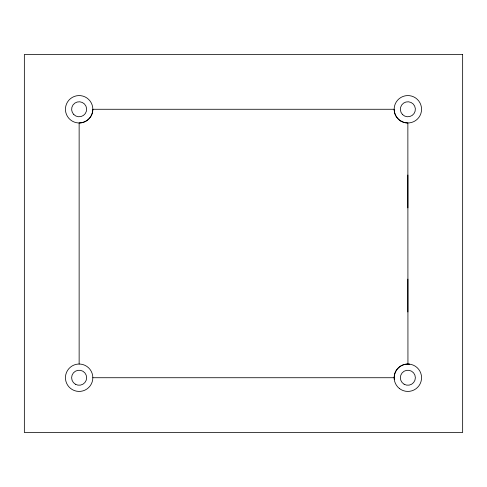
<?xml version="1.0" encoding="UTF-8"?>
<svg xmlns="http://www.w3.org/2000/svg" width="487" height="487" viewBox="0 0 487 487"><rect width="100%" height="100%" fill="white"/><g stroke="black" fill="none" stroke-linecap="round" stroke-linejoin="round"><path stroke-width="0.73" d="M394.275 379.434L394.293 375.861A13.697 13.697 0 0 1 406.158 364.142L409.731 364.16M92.834 377.729A13.697 13.697 0 0 0 72.289 365.865A13.697 13.697 0 0 0 72.289 389.594A13.697 13.697 0 0 0 92.834 377.729L394.281 377.729M407.942 364.148L407.863 122.968A13.697 13.697 0 0 1 394.166 109.271L92.834 109.271A13.697 13.697 0 0 0 72.289 97.406A13.697 13.697 0 0 0 72.289 121.135A13.697 13.697 0 0 0 92.834 109.271A13.697 13.697 0 0 1 79.138 122.968L79.138 364.033M407.863 175.016L407.863 207.888M407.863 279.112L407.863 311.984M462.65 54.483L24.35 54.483L24.35 432.517L462.65 432.517L462.65 54.483M75.382 384.231A7.506 7.506 0 0 0 86.643 377.729A7.506 7.506 0 0 0 75.382 371.228A7.506 7.506 0 0 0 75.382 384.231M404.113 384.231A7.506 7.506 0 0 0 415.368 377.729A7.506 7.506 0 0 0 404.113 371.228A7.506 7.506 0 0 0 404.113 384.231M402.554 114.579A7.506 7.506 0 0 0 415.113 111.213A7.506 7.506 0 0 0 405.921 102.02A7.506 7.506 0 0 0 402.554 114.579M73.829 114.579A7.506 7.506 0 0 0 86.388 111.213A7.506 7.506 0 0 0 77.196 102.02A7.506 7.506 0 0 0 73.829 114.579M401.014 121.135A13.697 13.697 0 0 0 421.559 109.271A13.697 13.697 0 0 0 401.014 97.406A13.697 13.697 0 0 0 401.014 121.135M399.462 388.547A13.697 13.697 0 0 0 421.432 379.598A13.697 13.697 0 0 0 402.694 365.043A13.697 13.697 0 0 0 399.462 388.547"/></g></svg>
